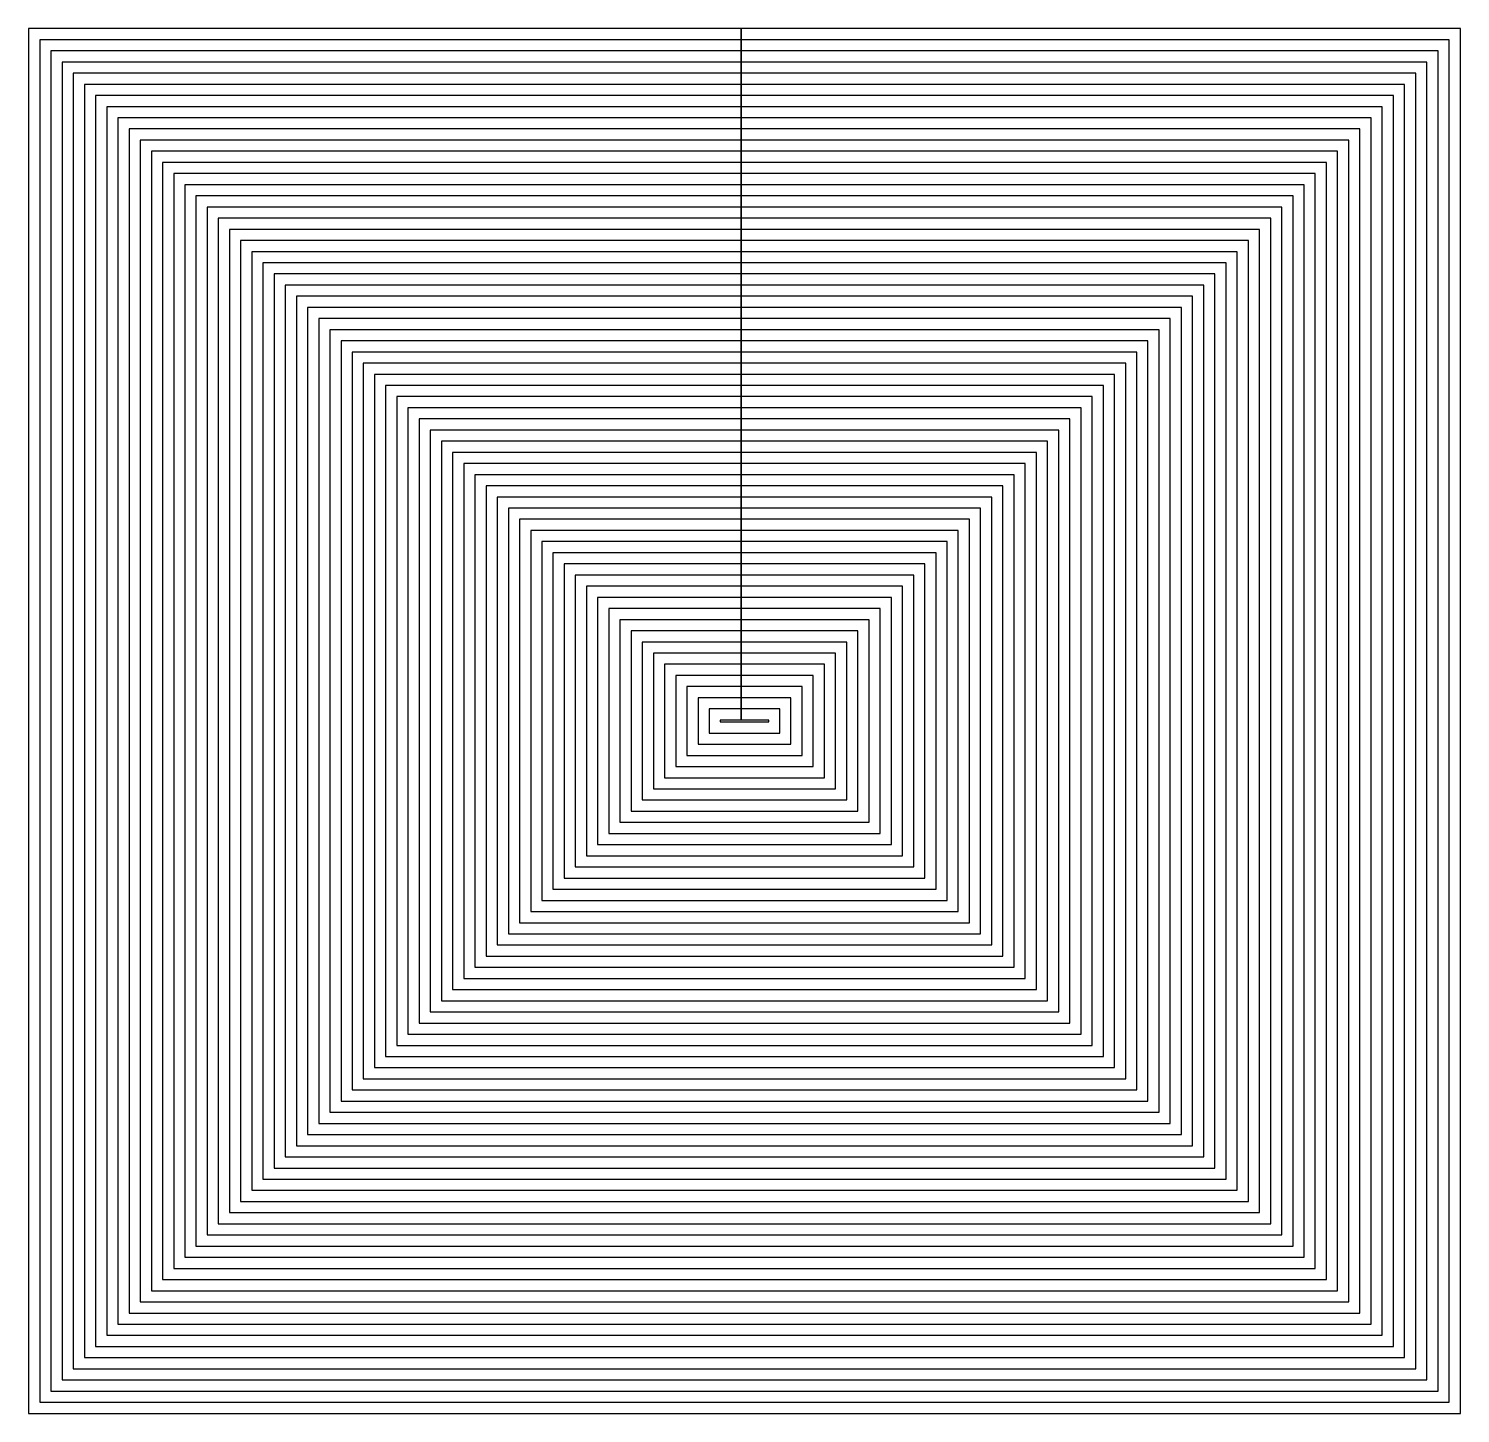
# Model space of a CAD drawing. Extents: x 535 to 1305, y 320 to 1065.
import ezdxf

# ---------------------------------------------------------------- set-up
doc = ezdxf.new("R2010")
doc.units = 0
doc.header["$MEASUREMENT"] = 0
doc.layers.get('0').update_dxf_attribs({"linetype": 'CONTINUOUS'})

msp = doc.modelspace()

# ---------------------------------------------------------------- linework, layer by layer
for p, q in [((534.605133, 1064.511374), (534.605133, 319.511374)), ((1304.605133, 1064.511374), (534.605133, 1064.511374)), ((917.879472, 692.511374), (917.879472, 1064.511374)), ((917.879472, 1064.511374), (917.879472, 692.511374)), ((1304.605133, 319.511374), (1304.605133, 1064.511374)), ((540.605133, 1058.511374), (540.605133, 325.511374)), ((1298.605133, 1058.511374), (540.605133, 1058.511374)), ((1298.605133, 325.511374), (1298.605133, 1058.511374)), ((546.605133, 1052.511374), (546.605133, 331.511374)), ((1292.605133, 1052.511374), (546.605133, 1052.511374)), ((1292.605133, 331.511374), (1292.605133, 1052.511374)), ((552.605133, 1046.511374), (552.605133, 337.511374)), ((1286.605133, 1046.511374), (552.605133, 1046.511374)), ((558.605133, 1040.511374), (558.605133, 343.511374)), ((1280.605133, 1040.511374), (558.605133, 1040.511374)), ((1280.605133, 343.511374), (1280.605133, 1040.511374)), ((1286.605133, 337.511374), (1286.605133, 1046.511374)), ((564.605133, 1034.511374), (564.605133, 349.511374)), ((1274.605133, 1034.511374), (564.605133, 1034.511374)), ((1274.605133, 349.511374), (1274.605133, 1034.511374)), ((570.605133, 1028.511374), (570.605133, 355.511374)), ((1268.605133, 1028.511374), (570.605133, 1028.511374)), ((1268.605133, 355.511374), (1268.605133, 1028.511374)), ((576.605133, 1022.511374), (576.605133, 361.511374)), ((1262.605133, 1022.511374), (576.605133, 1022.511374)), ((582.605133, 1016.511374), (582.605133, 367.511374)), ((1256.605133, 1016.511374), (582.605133, 1016.511374)), ((1256.605133, 367.511374), (1256.605133, 1016.511374)), ((1262.605133, 361.511374), (1262.605133, 1022.511374)), ((588.605133, 1010.511374), (588.605133, 373.511374)), ((1250.605133, 1010.511374), (588.605133, 1010.511374)), ((1250.605133, 373.511374), (1250.605133, 1010.511374)), ((594.605133, 1004.511374), (594.605133, 379.511374)), ((1244.605133, 1004.511374), (594.605133, 1004.511374)), ((1244.605133, 379.511374), (1244.605133, 1004.511374)), ((600.605133, 998.511374), (600.605133, 385.511374)), ((1238.605133, 998.511374), (600.605133, 998.511374)), ((1238.605133, 385.511374), (1238.605133, 998.511374)), ((606.605133, 992.511374), (606.605133, 391.511374)), ((1232.605133, 992.511374), (606.605133, 992.511374)), ((612.605133, 986.511374), (612.605133, 397.511374)), ((1226.605133, 986.511374), (612.605133, 986.511374)), ((1226.605133, 397.511374), (1226.605133, 986.511374)), ((1232.605133, 391.511374), (1232.605133, 992.511374)), ((618.605133, 980.511374), (618.605133, 403.511374)), ((1220.605133, 980.511374), (618.605133, 980.511374)), ((1220.605133, 403.511374), (1220.605133, 980.511374)), ((624.605133, 974.511374), (624.605133, 409.511374)), ((1214.605133, 974.511374), (624.605133, 974.511374)), ((1214.605133, 409.511374), (1214.605133, 974.511374)), ((630.605133, 968.511374), (630.605133, 415.511374)), ((1208.605133, 968.511374), (630.605133, 968.511374)), ((636.605133, 962.511374), (636.605133, 421.511374)), ((1202.605133, 962.511374), (636.605133, 962.511374)), ((1202.605133, 421.511374), (1202.605133, 962.511374)), ((1208.605133, 415.511374), (1208.605133, 968.511374)), ((642.605133, 956.511374), (642.605133, 427.511374)), ((1196.605133, 956.511374), (642.605133, 956.511374)), ((1196.605133, 427.511374), (1196.605133, 956.511374)), ((648.605133, 950.511374), (648.605133, 433.511374)), ((1190.605133, 950.511374), (648.605133, 950.511374)), ((1190.605133, 433.511374), (1190.605133, 950.511374)), ((654.605133, 944.511374), (654.605133, 439.511374)), ((1184.605133, 944.511374), (654.605133, 944.511374)), ((1184.605133, 439.511374), (1184.605133, 944.511374)), ((660.605133, 938.511374), (660.605133, 445.511374)), ((1178.605133, 938.511374), (660.605133, 938.511374)), ((666.605133, 932.511374), (666.605133, 451.511374)), ((1172.605133, 932.511374), (666.605133, 932.511374)), ((1172.605133, 451.511374), (1172.605133, 932.511374)), ((1178.605133, 445.511374), (1178.605133, 938.511374)), ((672.605133, 926.511374), (672.605133, 457.511374)), ((1166.605133, 926.511374), (672.605133, 926.511374)), ((1166.605133, 457.511374), (1166.605133, 926.511374)), ((678.605133, 920.511374), (678.605133, 463.511374)), ((1160.605133, 920.511374), (678.605133, 920.511374)), ((1160.605133, 463.511374), (1160.605133, 920.511374)), ((684.605133, 914.511374), (684.605133, 469.511374)), ((1154.605133, 914.511374), (684.605133, 914.511374)), ((1154.605133, 469.511374), (1154.605133, 914.511374)), ((690.605133, 908.511374), (690.605133, 475.511374)), ((1148.605133, 908.511374), (690.605133, 908.511374)), ((696.605133, 902.511374), (696.605133, 481.511374)), ((1142.605133, 902.511374), (696.605133, 902.511374)), ((1142.605133, 481.511374), (1142.605133, 902.511374)), ((1148.605133, 475.511374), (1148.605133, 908.511374)), ((702.605133, 896.511374), (702.605133, 487.511374)), ((1136.605133, 896.511374), (702.605133, 896.511374)), ((1136.605133, 487.511374), (1136.605133, 896.511374)), ((708.605133, 890.511374), (708.605133, 493.511374)), ((1130.605133, 890.511374), (708.605133, 890.511374)), ((1130.605133, 493.511374), (1130.605133, 890.511374)), ((714.605133, 884.511374), (714.605133, 499.511374)), ((1124.605133, 884.511374), (714.605133, 884.511374)), ((720.605133, 878.511374), (720.605133, 505.511374)), ((1118.605133, 878.511374), (720.605133, 878.511374)), ((1118.605133, 505.511374), (1118.605133, 878.511374)), ((1124.605133, 499.511374), (1124.605133, 884.511374)), ((726.605133, 872.511374), (726.605133, 511.511374)), ((1112.605133, 872.511374), (726.605133, 872.511374)), ((1112.605133, 511.511374), (1112.605133, 872.511374)), ((732.605133, 866.511374), (732.605133, 517.511374)), ((1106.605133, 866.511374), (732.605133, 866.511374)), ((1106.605133, 517.511374), (1106.605133, 866.511374)), ((738.605133, 860.511374), (738.605133, 523.511374)), ((1100.605133, 860.511374), (738.605133, 860.511374)), ((1100.605133, 523.511374), (1100.605133, 860.511374)), ((744.605133, 854.511374), (744.605133, 529.511374)), ((1094.605133, 854.511374), (744.605133, 854.511374)), ((750.605133, 848.511374), (750.605133, 535.511374)), ((1088.605133, 848.511374), (750.605133, 848.511374)), ((1088.605133, 535.511374), (1088.605133, 848.511374)), ((1094.605133, 529.511374), (1094.605133, 854.511374)), ((756.605133, 842.511374), (756.605133, 541.511374)), ((1082.605133, 842.511374), (756.605133, 842.511374)), ((1082.605133, 541.511374), (1082.605133, 842.511374)), ((762.605133, 836.511374), (762.605133, 547.511374)), ((1076.605133, 836.511374), (762.605133, 836.511374)), ((1076.605133, 547.511374), (1076.605133, 836.511374)), ((768.605133, 830.511374), (768.605133, 553.511374)), ((1070.605133, 830.511374), (768.605133, 830.511374)), ((774.605133, 824.511374), (774.605133, 559.511374)), ((1064.605133, 824.511374), (774.605133, 824.511374)), ((1064.605133, 559.511374), (1064.605133, 824.511374)), ((1070.605133, 553.511374), (1070.605133, 830.511374)), ((780.605133, 818.511374), (780.605133, 565.511374)), ((1058.605133, 818.511374), (780.605133, 818.511374)), ((1058.605133, 565.511374), (1058.605133, 818.511374)), ((786.605133, 812.511374), (786.605133, 571.511374)), ((1052.605133, 812.511374), (786.605133, 812.511374)), ((1052.605133, 571.511374), (1052.605133, 812.511374)), ((792.605133, 806.511374), (792.605133, 577.511374)), ((1046.605133, 806.511374), (792.605133, 806.511374)), ((1046.605133, 577.511374), (1046.605133, 806.511374)), ((798.605133, 800.511374), (798.605133, 583.511374)), ((1040.605133, 800.511374), (798.605133, 800.511374)), ((804.605133, 794.511374), (804.605133, 589.511374)), ((1034.605133, 794.511374), (804.605133, 794.511374)), ((1034.605133, 589.511374), (1034.605133, 794.511374)), ((1040.605133, 583.511374), (1040.605133, 800.511374)), ((810.605133, 788.511374), (810.605133, 595.511374)), ((1028.605133, 788.511374), (810.605133, 788.511374)), ((1028.605133, 595.511374), (1028.605133, 788.511374)), ((816.605133, 782.511374), (816.605133, 601.511374)), ((1022.605133, 782.511374), (816.605133, 782.511374)), ((1022.605133, 601.511374), (1022.605133, 782.511374)), ((822.605133, 776.511374), (822.605133, 607.511374)), ((1016.605133, 776.511374), (822.605133, 776.511374)), ((828.605133, 770.511374), (828.605133, 613.511374)), ((1010.605133, 770.511374), (828.605133, 770.511374)), ((1010.605133, 613.511374), (1010.605133, 770.511374)), ((1016.605133, 607.511374), (1016.605133, 776.511374)), ((834.605133, 764.511374), (834.605133, 619.511374)), ((1004.605133, 764.511374), (834.605133, 764.511374)), ((1004.605133, 619.511374), (1004.605133, 764.511374)), ((840.605133, 758.511374), (840.605133, 625.511374)), ((998.605133, 758.511374), (840.605133, 758.511374)), ((998.605133, 625.511374), (998.605133, 758.511374)), ((846.605133, 752.511374), (846.605133, 631.511374)), ((992.605133, 752.511374), (846.605133, 752.511374)), ((992.605133, 631.511374), (992.605133, 752.511374)), ((852.605133, 746.511374), (852.605133, 637.511374)), ((986.605133, 746.511374), (852.605133, 746.511374)), ((858.605133, 740.511374), (858.605133, 643.511374)), ((980.605133, 740.511374), (858.605133, 740.511374)), ((980.605133, 643.511374), (980.605133, 740.511374)), ((986.605133, 637.511374), (986.605133, 746.511374)), ((864.605133, 734.511374), (864.605133, 649.511374)), ((974.605133, 734.511374), (864.605133, 734.511374)), ((974.605133, 649.511374), (974.605133, 734.511374)), ((870.605133, 728.511374), (870.605133, 655.511374)), ((968.605133, 728.511374), (870.605133, 728.511374)), ((968.605133, 655.511374), (968.605133, 728.511374)), ((876.605133, 722.511374), (876.605133, 661.511374)), ((962.605133, 722.511374), (876.605133, 722.511374)), ((882.605133, 716.511374), (882.605133, 667.511374)), ((956.605133, 716.511374), (882.605133, 716.511374)), ((956.605133, 667.511374), (956.605133, 716.511374)), ((962.605133, 661.511374), (962.605133, 722.511374)), ((888.605133, 710.511374), (888.605133, 673.511374)), ((950.605133, 710.511374), (888.605133, 710.511374)), ((950.605133, 673.511374), (950.605133, 710.511374)), ((894.605133, 704.511374), (894.605133, 679.511374)), ((944.605133, 704.511374), (894.605133, 704.511374)), ((944.605133, 679.511374), (944.605133, 704.511374)), ((900.605133, 698.511374), (900.605133, 685.511374)), ((938.605133, 698.511374), (900.605133, 698.511374)), ((938.605133, 685.511374), (938.605133, 698.511374)), ((900.605133, 685.511374), (938.605133, 685.511374)), ((906.605133, 692.511374), (906.605133, 691.511374)), ((932.605133, 692.511374), (906.605133, 692.511374)), ((906.605133, 691.511374), (932.605133, 691.511374)), ((932.605133, 691.511374), (932.605133, 692.511374)), ((894.605133, 679.511374), (944.605133, 679.511374)), ((888.605133, 673.511374), (950.605133, 673.511374)), ((882.605133, 667.511374), (956.605133, 667.511374)), ((870.605133, 655.511374), (968.605133, 655.511374)), ((876.605133, 661.511374), (962.605133, 661.511374)), ((864.605133, 649.511374), (974.605133, 649.511374)), ((858.605133, 643.511374), (980.605133, 643.511374)), ((846.605133, 631.511374), (992.605133, 631.511374)), ((852.605133, 637.511374), (986.605133, 637.511374)), ((840.605133, 625.511374), (998.605133, 625.511374)), ((834.605133, 619.511374), (1004.605133, 619.511374)), ((828.605133, 613.511374), (1010.605133, 613.511374)), ((816.605133, 601.511374), (1022.605133, 601.511374)), ((822.605133, 607.511374), (1016.605133, 607.511374)), ((810.605133, 595.511374), (1028.605133, 595.511374)), ((804.605133, 589.511374), (1034.605133, 589.511374)), ((792.605133, 577.511374), (1046.605133, 577.511374)), ((798.605133, 583.511374), (1040.605133, 583.511374)), ((786.605133, 571.511374), (1052.605133, 571.511374)), ((780.605133, 565.511374), (1058.605133, 565.511374)), ((774.605133, 559.511374), (1064.605133, 559.511374)), ((762.605133, 547.511374), (1076.605133, 547.511374)), ((768.605133, 553.511374), (1070.605133, 553.511374)), ((756.605133, 541.511374), (1082.605133, 541.511374)), ((750.605133, 535.511374), (1088.605133, 535.511374)), ((744.605133, 529.511374), (1094.605133, 529.511374)), ((732.605133, 517.511374), (1106.605133, 517.511374)), ((738.605133, 523.511374), (1100.605133, 523.511374)), ((726.605133, 511.511374), (1112.605133, 511.511374)), ((720.605133, 505.511374), (1118.605133, 505.511374)), ((708.605133, 493.511374), (1130.605133, 493.511374)), ((714.605133, 499.511374), (1124.605133, 499.511374)), ((702.605133, 487.511374), (1136.605133, 487.511374)), ((696.605133, 481.511374), (1142.605133, 481.511374)), ((690.605133, 475.511374), (1148.605133, 475.511374)), ((678.605133, 463.511374), (1160.605133, 463.511374)), ((684.605133, 469.511374), (1154.605133, 469.511374)), ((672.605133, 457.511374), (1166.605133, 457.511374)), ((666.605133, 451.511374), (1172.605133, 451.511374)), ((654.605133, 439.511374), (1184.605133, 439.511374)), ((660.605133, 445.511374), (1178.605133, 445.511374)), ((648.605133, 433.511374), (1190.605133, 433.511374)), ((642.605133, 427.511374), (1196.605133, 427.511374)), ((636.605133, 421.511374), (1202.605133, 421.511374)), ((624.605133, 409.511374), (1214.605133, 409.511374)), ((630.605133, 415.511374), (1208.605133, 415.511374)), ((618.605133, 403.511374), (1220.605133, 403.511374)), ((612.605133, 397.511374), (1226.605133, 397.511374)), ((600.605133, 385.511374), (1238.605133, 385.511374)), ((606.605133, 391.511374), (1232.605133, 391.511374)), ((594.605133, 379.511374), (1244.605133, 379.511374)), ((588.605133, 373.511374), (1250.605133, 373.511374)), ((582.605133, 367.511374), (1256.605133, 367.511374)), ((570.605133, 355.511374), (1268.605133, 355.511374)), ((576.605133, 361.511374), (1262.605133, 361.511374)), ((564.605133, 349.511374), (1274.605133, 349.511374)), ((558.605133, 343.511374), (1280.605133, 343.511374)), ((546.605133, 331.511374), (1292.605133, 331.511374)), ((552.605133, 337.511374), (1286.605133, 337.511374)), ((540.605133, 325.511374), (1298.605133, 325.511374)), ((534.605133, 319.511374), (1304.605133, 319.511374)), ((1304.605133, 319.511374), (1304.605133, 319.511374))]:
    msp.add_line(p, q)

doc.saveas('drawing.dxf')
